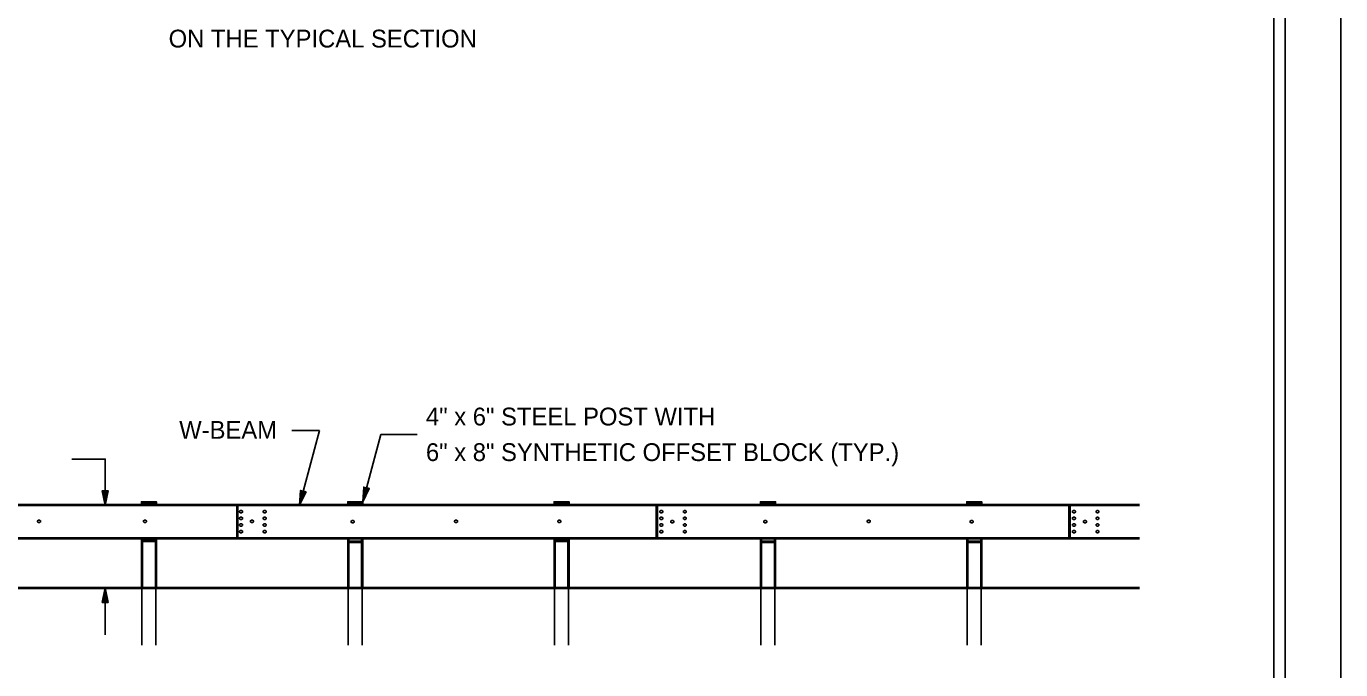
# Model space of a CAD drawing. Extents: x 0 to 1017, y -670 to 88.
# Drawn here: x 88.74 to 136, y 40.09 to 63.22 of the extents above; entities that cross this region are included whole.
import ezdxf

# ---------------------------------------------------------------- set-up
doc = ezdxf.new("R2010")
doc.units = 0
for name, color, linetype in [('Border', 7, 'Continuous'), ('Detail 1', 7, 'Continuous'), ('DETAIL 2', 7, 'Continuous')]:
    doc.layers.add(name, color=color, linetype=linetype)

msp = doc.modelspace()

# ---------------------------------------------------------------- linework, layer by layer
at = {"layer": 'Border'}
for points in [[(0, 88), (136, 88), (136, 0), (0, 0)], [(134, 86), (134, 70), (134, 2), (2, 2), (2, 86)], [(2.4, 85.6), (133.6, 85.6), (133.6, 2.4), (2.4, 2.4)]]:
    msp.add_lwpolyline(points, close=True, dxfattribs=at)
at = {"layer": 'DETAIL 2'}
for p, q in [((98.283, 48.695), (99.285, 48.695)), ((99.285, 48.695), (98.566, 46.01)), ((101.489, 48.552), (100.84, 46.13)), ((102.789, 48.552), (101.489, 48.552)), ((123.571, 46.031), (17.437, 46.031)), ((123.571, 46.01), (17.437, 46.01)), ((123.571, 45.99), (17.437, 45.99)), ((123.571, 46.031), (128.76, 46.031)), ((123.571, 46.01), (128.76, 46.01)), ((123.571, 45.99), (128.76, 45.99)), ((89.221, 45.463), (89.181, 45.463)), ((93.026, 45.465), (92.987, 45.465)), ((96.441, 45.731), (96.482, 45.731)), ((96.441, 45.494), (96.482, 45.494)), ((96.873, 45.463), (96.834, 45.463)), ((97.286, 45.731), (97.325, 45.731)), ((97.286, 45.494), (97.325, 45.494)), ((100.493, 45.452), (100.453, 45.452)), ((104.21, 45.463), (104.171, 45.463)), ((107.926, 45.461), (107.887, 45.461)), ((111.552, 45.731), (111.591, 45.731)), ((111.552, 45.494), (111.591, 45.494)), ((111.986, 45.452), (111.946, 45.452)), ((112.397, 45.731), (112.436, 45.731)), ((112.397, 45.494), (112.436, 45.494)), ((115.33, 45.452), (115.291, 45.452)), ((119.048, 45.463), (119.009, 45.463)), ((122.749, 45.452), (122.71, 45.452)), ((126.389, 45.731), (126.429, 45.731)), ((126.389, 45.494), (126.429, 45.494)), ((126.823, 45.452), (126.784, 45.452)), ((127.235, 45.731), (127.274, 45.731)), ((127.235, 45.494), (127.274, 45.494)), ((96.441, 45.254), (96.482, 45.254)), ((96.441, 45.016), (96.482, 45.016)), ((97.286, 45.254), (97.325, 45.254)), ((97.286, 45.016), (97.325, 45.016)), ((111.552, 45.254), (111.591, 45.254)), ((111.552, 45.016), (111.591, 45.016)), ((112.397, 45.254), (112.436, 45.254)), ((112.397, 45.016), (112.436, 45.016)), ((126.389, 45.254), (126.429, 45.254)), ((126.389, 45.016), (126.429, 45.016)), ((127.235, 45.254), (127.274, 45.254)), ((127.235, 45.016), (127.274, 45.016)), ((123.571, 44.836), (17.437, 44.836)), ((123.571, 44.816), (17.437, 44.816)), ((123.571, 44.795), (17.437, 44.795)), ((123.571, 44.836), (128.76, 44.836)), ((123.571, 44.816), (128.76, 44.816)), ((123.571, 44.795), (128.76, 44.795)), ((123.571, 43.049), (17.437, 43.049)), ((123.571, 43.028), (17.437, 43.028)), ((123.571, 43.007), (17.437, 43.007)), ((91.577, 41.344), (91.577, 43.028)), ((92.898, 43.028), (92.898, 40.97)), ((93.4, 40.97), (93.4, 43.028)), ((100.317, 43.028), (100.317, 40.97)), ((100.819, 43.028), (100.819, 40.97)), ((107.736, 43.028), (107.736, 40.97)), ((108.238, 40.97), (108.238, 43.028)), ((115.155, 43.028), (115.155, 40.97)), ((115.657, 43.028), (115.657, 40.97)), ((122.574, 43.028), (122.574, 40.97)), ((123.076, 43.028), (123.076, 40.97)), ((123.571, 43.049), (128.76, 43.049)), ((123.571, 43.028), (128.76, 43.028)), ((123.571, 43.007), (128.76, 43.007))]:
    msp.add_line(p, q, dxfattribs=at)
for points in [[(90.377, 47.664), (91.577, 47.664), (91.577, 46.01)], [(91.681, 46.527), (91.577, 46.01), (91.474, 46.527), (91.681, 46.527), (91.639, 46.527), (91.577, 46.01), (91.515, 46.527), (91.639, 46.527), (91.598, 46.527), (91.577, 46.01), (91.557, 46.527), (91.598, 46.527)], [(98.799, 46.482), (98.566, 46.01), (98.601, 46.535), (98.799, 46.482), (98.76, 46.492), (98.566, 46.01), (98.64, 46.525), (98.76, 46.492), (98.719, 46.504), (98.566, 46.01), (98.68, 46.515), (98.719, 46.504)], [(101.073, 46.601), (100.84, 46.13), (100.875, 46.655), (101.073, 46.601), (101.034, 46.614), (100.84, 46.13), (100.914, 46.645), (101.034, 46.614), (100.995, 46.624), (100.84, 46.13), (100.953, 46.634), (100.995, 46.624)], [(93.421, 46.13), (92.877, 46.13), (92.898, 46.11), (93.4, 46.11), (93.38, 46.089), (92.919, 46.089)], [(92.877, 46.13), (92.877, 46.01), (92.898, 46.01), (92.898, 46.11), (92.919, 46.089), (92.919, 46.01)], [(93.421, 46.01), (93.421, 46.13), (93.4, 46.11), (93.4, 46.01), (93.38, 46.01), (93.38, 46.089)], [(96.308, 44.816), (96.308, 46.01), (96.329, 46.01), (96.329, 44.816), (96.349, 44.816), (96.349, 46.01)], [(100.84, 46.13), (100.296, 46.13), (100.317, 46.11), (100.819, 46.11), (100.798, 46.089), (100.338, 46.089)], [(100.296, 46.13), (100.296, 46.01), (100.317, 46.01), (100.317, 46.11), (100.338, 46.089), (100.338, 46.01)], [(100.84, 46.01), (100.84, 46.13), (100.819, 46.11), (100.819, 46.01), (100.798, 46.01), (100.798, 46.089)], [(108.259, 46.13), (107.715, 46.13), (107.736, 46.11), (108.238, 46.11), (108.217, 46.089), (107.756, 46.089)], [(107.715, 46.13), (107.715, 46.01), (107.736, 46.01), (107.736, 46.11), (107.756, 46.089), (107.756, 46.01)], [(108.259, 46.01), (108.259, 46.13), (108.238, 46.11), (108.238, 46.01), (108.217, 46.01), (108.217, 46.089)], [(111.39, 44.816), (111.39, 46.01), (111.411, 46.01), (111.411, 44.816), (111.432, 44.816), (111.432, 46.01)], [(115.678, 46.13), (115.134, 46.13), (115.155, 46.11), (115.657, 46.11), (115.636, 46.089), (115.175, 46.089)], [(115.134, 46.13), (115.134, 46.01), (115.155, 46.01), (115.155, 46.11), (115.175, 46.089), (115.175, 46.01)], [(115.678, 46.01), (115.678, 46.13), (115.657, 46.11), (115.657, 46.01), (115.636, 46.01), (115.636, 46.089)], [(123.096, 46.13), (122.553, 46.13), (122.574, 46.11), (123.076, 46.11), (123.055, 46.089), (122.594, 46.089)], [(122.553, 46.13), (122.553, 46.01), (122.574, 46.01), (122.574, 46.11), (122.594, 46.089), (122.594, 46.01)], [(123.096, 46.01), (123.096, 46.13), (123.076, 46.11), (123.076, 46.01), (123.055, 46.01), (123.055, 46.089)], [(126.228, 44.816), (126.228, 46.01), (126.249, 46.01), (126.249, 44.816), (126.269, 44.816), (126.269, 46.01)], [(89.181, 45.463), (89.148, 45.444), (89.148, 45.403), (89.181, 45.384)], [(89.181, 45.384), (89.221, 45.384), (89.181, 45.384)], [(89.221, 45.384), (89.256, 45.403), (89.256, 45.444), (89.221, 45.463)], [(92.987, 45.465), (92.952, 45.446), (92.952, 45.407), (92.987, 45.386)], [(92.987, 45.386), (93.026, 45.386), (92.987, 45.386)], [(93.026, 45.386), (93.059, 45.407), (93.059, 45.446), (93.026, 45.465)], [(96.441, 45.812), (96.408, 45.791), (96.408, 45.752), (96.441, 45.731)], [(96.441, 45.572), (96.408, 45.552), (96.408, 45.512), (96.441, 45.494)], [(96.482, 45.812), (96.441, 45.812), (96.482, 45.812)], [(96.482, 45.572), (96.441, 45.572), (96.482, 45.572)], [(96.482, 45.731), (96.515, 45.752), (96.515, 45.791), (96.482, 45.812)], [(96.482, 45.494), (96.515, 45.512), (96.515, 45.552), (96.482, 45.572)], [(96.834, 45.463), (96.801, 45.444), (96.801, 45.403), (96.834, 45.384)], [(96.834, 45.384), (96.873, 45.384), (96.834, 45.384)], [(96.873, 45.384), (96.908, 45.403), (96.908, 45.444), (96.873, 45.463)], [(97.286, 45.812), (97.253, 45.791), (97.253, 45.752), (97.286, 45.731)], [(97.286, 45.572), (97.253, 45.552), (97.253, 45.512), (97.286, 45.494)], [(97.325, 45.812), (97.286, 45.812), (97.325, 45.812)], [(97.325, 45.572), (97.286, 45.572), (97.325, 45.572)], [(97.325, 45.731), (97.361, 45.752), (97.361, 45.791), (97.325, 45.812)], [(97.325, 45.494), (97.361, 45.512), (97.361, 45.552), (97.325, 45.572)], [(100.453, 45.452), (100.418, 45.434), (100.418, 45.392), (100.453, 45.374)], [(100.453, 45.374), (100.493, 45.374), (100.453, 45.374)], [(100.493, 45.374), (100.526, 45.392), (100.526, 45.434), (100.493, 45.452)], [(104.171, 45.463), (104.138, 45.444), (104.138, 45.403), (104.171, 45.384)], [(104.171, 45.384), (104.21, 45.384), (104.171, 45.384)], [(104.21, 45.384), (104.245, 45.403), (104.245, 45.444), (104.21, 45.463)], [(107.887, 45.461), (107.852, 45.44), (107.852, 45.401), (107.887, 45.382)], [(107.887, 45.382), (107.926, 45.382), (107.887, 45.382)], [(107.926, 45.382), (107.961, 45.401), (107.961, 45.44), (107.926, 45.461)], [(111.552, 45.812), (111.519, 45.791), (111.519, 45.752), (111.552, 45.731)], [(111.552, 45.572), (111.519, 45.552), (111.519, 45.512), (111.552, 45.494)], [(111.591, 45.812), (111.552, 45.812), (111.591, 45.812)], [(111.591, 45.572), (111.552, 45.572), (111.591, 45.572)], [(111.591, 45.731), (111.626, 45.752), (111.626, 45.791), (111.591, 45.812)], [(111.591, 45.494), (111.626, 45.512), (111.626, 45.552), (111.591, 45.572)], [(111.946, 45.452), (111.911, 45.434), (111.911, 45.392), (111.946, 45.374)], [(111.946, 45.374), (111.986, 45.374), (111.946, 45.374)], [(111.986, 45.374), (112.019, 45.392), (112.019, 45.434), (111.986, 45.452)], [(112.397, 45.812), (112.364, 45.791), (112.364, 45.752), (112.397, 45.731)], [(112.397, 45.572), (112.364, 45.552), (112.364, 45.512), (112.397, 45.494)], [(112.436, 45.812), (112.397, 45.812), (112.436, 45.812)], [(112.436, 45.572), (112.397, 45.572), (112.436, 45.572)], [(112.436, 45.731), (112.471, 45.752), (112.471, 45.791), (112.436, 45.812)], [(112.436, 45.494), (112.471, 45.512), (112.471, 45.552), (112.436, 45.572)], [(115.291, 45.452), (115.256, 45.434), (115.256, 45.392), (115.291, 45.374)], [(115.291, 45.374), (115.33, 45.374), (115.291, 45.374)], [(115.33, 45.374), (115.363, 45.392), (115.363, 45.434), (115.33, 45.452)], [(119.009, 45.463), (118.975, 45.444), (118.975, 45.403), (119.009, 45.384)], [(119.009, 45.384), (119.048, 45.384), (119.009, 45.384)], [(119.048, 45.384), (119.083, 45.403), (119.083, 45.444), (119.048, 45.463)], [(122.71, 45.452), (122.675, 45.434), (122.675, 45.392), (122.71, 45.374)], [(122.71, 45.374), (122.749, 45.374), (122.71, 45.374)], [(122.749, 45.374), (122.782, 45.392), (122.782, 45.434), (122.749, 45.452)], [(126.389, 45.812), (126.356, 45.791), (126.356, 45.752), (126.389, 45.731)], [(126.389, 45.572), (126.356, 45.552), (126.356, 45.512), (126.389, 45.494)], [(126.429, 45.812), (126.389, 45.812), (126.429, 45.812)], [(126.429, 45.572), (126.389, 45.572), (126.429, 45.572)], [(126.429, 45.731), (126.464, 45.752), (126.464, 45.791), (126.429, 45.812)], [(126.429, 45.494), (126.464, 45.512), (126.464, 45.552), (126.429, 45.572)], [(126.784, 45.452), (126.749, 45.434), (126.749, 45.392), (126.784, 45.374)], [(126.784, 45.374), (126.823, 45.374), (126.784, 45.374)], [(126.823, 45.374), (126.857, 45.392), (126.857, 45.434), (126.823, 45.452)], [(127.235, 45.812), (127.202, 45.791), (127.202, 45.752), (127.235, 45.731)], [(127.235, 45.572), (127.202, 45.552), (127.202, 45.512), (127.235, 45.494)], [(127.274, 45.812), (127.235, 45.812), (127.274, 45.812)], [(127.274, 45.572), (127.235, 45.572), (127.274, 45.572)], [(127.274, 45.731), (127.309, 45.752), (127.309, 45.791), (127.274, 45.812)], [(127.274, 45.494), (127.309, 45.512), (127.309, 45.552), (127.274, 45.572)], [(96.441, 45.335), (96.408, 45.314), (96.408, 45.275), (96.441, 45.254)], [(96.441, 45.095), (96.408, 45.076), (96.408, 45.035), (96.441, 45.016)], [(96.482, 45.335), (96.441, 45.335), (96.482, 45.335)], [(96.482, 45.095), (96.441, 45.095), (96.482, 45.095)], [(96.482, 45.254), (96.515, 45.275), (96.515, 45.314), (96.482, 45.335)], [(96.482, 45.016), (96.515, 45.035), (96.515, 45.076), (96.482, 45.095)], [(97.286, 45.335), (97.253, 45.314), (97.253, 45.275), (97.286, 45.254)], [(97.286, 45.095), (97.253, 45.076), (97.253, 45.035), (97.286, 45.016)], [(97.325, 45.335), (97.286, 45.335), (97.325, 45.335)], [(97.325, 45.095), (97.286, 45.095), (97.325, 45.095)], [(97.325, 45.254), (97.361, 45.275), (97.361, 45.314), (97.325, 45.335)], [(97.325, 45.016), (97.361, 45.035), (97.361, 45.076), (97.325, 45.095)], [(111.552, 45.335), (111.519, 45.314), (111.519, 45.275), (111.552, 45.254)], [(111.552, 45.095), (111.519, 45.076), (111.519, 45.035), (111.552, 45.016)], [(111.591, 45.335), (111.552, 45.335), (111.591, 45.335)], [(111.591, 45.095), (111.552, 45.095), (111.591, 45.095)], [(111.591, 45.254), (111.626, 45.275), (111.626, 45.314), (111.591, 45.335)], [(111.591, 45.016), (111.626, 45.035), (111.626, 45.076), (111.591, 45.095)], [(112.397, 45.335), (112.364, 45.314), (112.364, 45.275), (112.397, 45.254)], [(112.397, 45.095), (112.364, 45.076), (112.364, 45.035), (112.397, 45.016)], [(112.436, 45.335), (112.397, 45.335), (112.436, 45.335)], [(112.436, 45.095), (112.397, 45.095), (112.436, 45.095)], [(112.436, 45.254), (112.471, 45.275), (112.471, 45.314), (112.436, 45.335)], [(112.436, 45.016), (112.471, 45.035), (112.471, 45.076), (112.436, 45.095)], [(126.389, 45.335), (126.356, 45.314), (126.356, 45.275), (126.389, 45.254)], [(126.389, 45.095), (126.356, 45.076), (126.356, 45.035), (126.389, 45.016)], [(126.429, 45.335), (126.389, 45.335), (126.429, 45.335)], [(126.429, 45.095), (126.389, 45.095), (126.429, 45.095)], [(126.429, 45.254), (126.464, 45.275), (126.464, 45.314), (126.429, 45.335)], [(126.429, 45.016), (126.464, 45.035), (126.464, 45.076), (126.429, 45.095)], [(127.235, 45.335), (127.202, 45.314), (127.202, 45.275), (127.235, 45.254)], [(127.235, 45.095), (127.202, 45.076), (127.202, 45.035), (127.235, 45.016)], [(127.274, 45.335), (127.235, 45.335), (127.274, 45.335)], [(127.274, 45.095), (127.235, 45.095), (127.274, 45.095)], [(127.274, 45.254), (127.309, 45.275), (127.309, 45.314), (127.274, 45.335)], [(127.274, 45.016), (127.309, 45.035), (127.309, 45.076), (127.274, 45.095)], [(92.877, 44.816), (92.877, 43.007), (92.898, 43.028), (92.898, 44.816), (92.919, 44.816), (92.919, 43.049)], [(92.877, 44.816), (92.877, 44.696), (92.898, 44.717), (92.898, 44.816), (92.919, 44.816), (92.919, 44.737)], [(92.877, 44.696), (93.421, 44.696), (93.4, 44.717), (92.898, 44.717), (92.919, 44.737), (93.38, 44.737)], [(93.421, 43.007), (93.421, 44.816), (93.4, 44.816), (93.4, 43.028), (93.38, 43.049), (93.38, 44.816)], [(93.421, 44.696), (93.421, 44.816), (93.4, 44.816), (93.4, 44.717), (93.38, 44.737), (93.38, 44.816)], [(100.296, 44.816), (100.296, 43.007), (100.317, 43.028), (100.317, 44.816), (100.338, 44.816), (100.338, 43.049)], [(100.296, 44.816), (100.296, 44.667), (100.317, 44.688), (100.317, 44.816), (100.338, 44.816), (100.338, 44.708)], [(100.296, 44.667), (100.84, 44.667), (100.819, 44.688), (100.317, 44.688), (100.338, 44.708), (100.798, 44.708)], [(100.84, 43.007), (100.84, 44.816), (100.819, 44.816), (100.819, 43.028), (100.798, 43.049), (100.798, 44.816)], [(100.84, 44.667), (100.84, 44.816), (100.819, 44.816), (100.819, 44.688), (100.798, 44.708), (100.798, 44.816)], [(107.715, 44.816), (107.715, 43.007), (107.736, 43.028), (107.736, 44.816), (107.756, 44.816), (107.756, 43.049)], [(107.715, 44.816), (107.715, 44.696), (107.736, 44.717), (107.736, 44.816), (107.756, 44.816), (107.756, 44.737)], [(107.715, 44.696), (108.259, 44.696), (108.238, 44.717), (107.736, 44.717), (107.756, 44.737), (108.217, 44.737)], [(108.259, 43.007), (108.259, 44.816), (108.238, 44.816), (108.238, 43.028), (108.217, 43.049), (108.217, 44.816)], [(108.259, 44.696), (108.259, 44.816), (108.238, 44.816), (108.238, 44.717), (108.217, 44.737), (108.217, 44.816)], [(115.134, 44.816), (115.134, 43.007), (115.155, 43.028), (115.155, 44.816), (115.175, 44.816), (115.175, 43.049)], [(115.134, 44.816), (115.134, 44.667), (115.155, 44.688), (115.155, 44.816), (115.175, 44.816), (115.175, 44.708)], [(115.134, 44.667), (115.678, 44.667), (115.657, 44.688), (115.155, 44.688), (115.175, 44.708), (115.636, 44.708)], [(115.678, 43.007), (115.678, 44.816), (115.657, 44.816), (115.657, 43.028), (115.636, 43.049), (115.636, 44.816)], [(115.678, 44.667), (115.678, 44.816), (115.657, 44.816), (115.657, 44.688), (115.636, 44.708), (115.636, 44.816)], [(122.553, 44.816), (122.553, 43.007), (122.574, 43.028), (122.574, 44.816), (122.594, 44.816), (122.594, 43.049)], [(122.553, 44.816), (122.553, 44.667), (122.574, 44.688), (122.574, 44.816), (122.594, 44.816), (122.594, 44.708)], [(122.553, 44.667), (123.096, 44.667), (123.076, 44.688), (122.574, 44.688), (122.594, 44.708), (123.055, 44.708)], [(123.096, 43.007), (123.096, 44.816), (123.076, 44.816), (123.076, 43.028), (123.055, 43.049), (123.055, 44.816)], [(123.096, 44.667), (123.096, 44.816), (123.076, 44.816), (123.076, 44.688), (123.055, 44.708), (123.055, 44.816)], [(91.474, 42.511), (91.577, 43.028), (91.681, 42.511), (91.474, 42.511), (91.515, 42.511), (91.577, 43.028), (91.639, 42.511), (91.515, 42.511), (91.557, 42.511), (91.577, 43.028), (91.598, 42.511), (91.557, 42.511)], [(92.877, 43.007), (93.421, 43.007), (93.4, 43.028), (92.898, 43.028), (92.919, 43.049), (93.38, 43.049)], [(100.296, 43.007), (100.84, 43.007), (100.819, 43.028), (100.317, 43.028), (100.338, 43.049), (100.798, 43.049)], [(100.296, 43.007), (100.84, 43.007), (100.819, 43.028), (100.317, 43.028), (100.338, 43.049), (100.798, 43.049)], [(107.715, 43.007), (108.259, 43.007), (108.238, 43.028), (107.736, 43.028), (107.756, 43.049), (108.217, 43.049)], [(115.134, 43.007), (115.678, 43.007), (115.657, 43.028), (115.155, 43.028), (115.175, 43.049), (115.636, 43.049)], [(115.134, 43.007), (115.678, 43.007), (115.657, 43.028), (115.155, 43.028), (115.175, 43.049), (115.636, 43.049)], [(122.553, 43.007), (123.096, 43.007), (123.076, 43.028), (122.574, 43.028), (122.594, 43.049), (123.055, 43.049)]]:
    msp.add_lwpolyline(points, dxfattribs=at)

# ---------------------------------------------------------------- texts
at = {"layer": 'Detail 1'}
msp.add_text('ON THE TYPICAL SECTION', height=0.64, dxfattribs=at).set_placement((93.858, 62.461))
at = {"layer": 'DETAIL 2'}
for s, p in [('4" x 6" STEEL POST WITH', (103.109, 48.872)), ('W-BEAM', (94.238, 48.393)), ('6" x 8" SYNTHETIC OFFSET BLOCK (TYP.)', (103.109, 47.592))]:
    msp.add_text(s, height=0.64, dxfattribs=at).set_placement(p)

doc.saveas('drawing.dxf')
